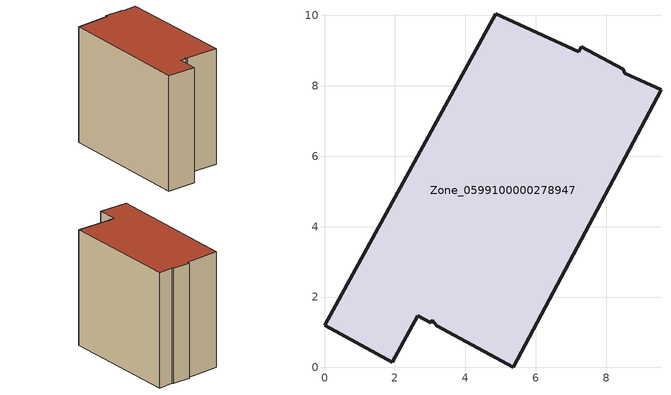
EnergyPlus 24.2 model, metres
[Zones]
Zone_0599100000278947
 floor ground (C_G): 3.18,1.18 3.06,1.35 3.02,1.27 2.65,1.47 1.92,0.15 0,1.21 4.86,10.05 7.21,8.96 7.29,9.11 8.49,8.46 8.53,8.36 9.56,7.88 5.36,0 z0
 wall outside (C_F): 4.86,10.05 0,1.21 1.92,0.15 2.65,1.47 3.02,1.27 3.06,1.35 3.18,1.18 5.36,0 9.56,7.88 8.53,8.36 8.49,8.46 7.29,9.11 7.21,8.96 4.86,10.05 z0:8.69
 roof outside (C_R): 8.49,8.46 7.29,9.11 7.21,8.96 4.86,10.05 0,1.21 1.92,0.15 2.65,1.47 3.02,1.27 3.06,1.35 3.18,1.18 5.36,0 9.56,7.88 8.53,8.36 z8.69
[BUILDING]
Pand.0599100000278947: North Axis=0; Terrain=City; Loads Convergence Tolerance Value=0.04; Temperature Convergence Tolerance Value=0.4; Solar Distribution=FullExterior; Maximum Number of Warmup Days=25; Minimum Number of Warmup Days=1
[Site:Location]
Rotterdam.The.Hague.AP_ZH_NLD Design_Conditions: Latitude=51.96; Longitude=4.45; Time Zone=1; Elevation=-4.5
[SITE:GROUNDTEMPERATURE:BUILDINGSURFACE]
18, 18, 18, 18, 18, 18, 18, 18, 18, 18, 18, 18
[MATERIAL] Thermal Absorptance=0.9; Solar Absorptance=0.7; Visible Absorptance=0.7
Name | Roughness | Thickness | Conductivity | Density | Specific Heat
G.TI.1975-1991 | MediumSmooth | 0.15 | 0.288461 | 540 | 1210
F.TI.1975-1991 | Rough | 0.3 | 0.230769 | 1920 | 840
R.TI.1975-1991 | MediumRough | 0.2 | 0.153846 | 1500 | 1000
[CONSTRUCTION]
C_G: G.TI.1975-1991
C_F: F.TI.1975-1991
C_R: R.TI.1975-1991
[ZONE]
Zone_0599100000278947: Type=1; Multiplier=1; Ceiling Height=Autocalculate; Volume=Autocalculate; Floor Area=autocalculate; Part of Total Floor Area=Yes
[ZONEINFILTRATION:DESIGNFLOWRATE]
Infil_Zone_0599100000278947: Zone or ZoneList or Space or SpaceList=Zone_0599100000278947; Schedule=AlwaysOn; Design Flow Rate Calculation Method=Flow/Area; Flow Rate per Floor Area=0.003; Constant Term Coefficient=1; Temperature Term Coefficient=0; Velocity Term Coefficient=0; Velocity Squared Term Coefficient=0
[HVACTEMPLATE:ZONE:IDEALLOADSAIRSYSTEM]
Zone_0599100000278947: Maximum Heating Supply Air Temperature=50; Minimum Cooling Supply Air Temperature=13; Maximum Heating Supply Air Humidity Ratio=0.0156; Minimum Cooling Supply Air Humidity Ratio=0.0077; Heating Limit=NoLimit; Cooling Limit=NoLimit; Dehumidification Control Type=ConstantSensibleHeatRatio; Cooling Sensible Heat Ratio=0.7; Dehumidification Setpoint=60; Humidification Control Type=None; Humidification Setpoint=30; Outdoor Air Method=None; Outdoor Air Flow Rate per Person=0.00944; Outdoor Air Flow Rate per Zone Floor Area=0; Outdoor Air Flow Rate per Zone=0; Demand Controlled Ventilation Type=None; Outdoor Air Economizer Type=NoEconomizer; Heat Recovery Type=None; Sensible Heat Recovery Effectiveness=0.7; Latent Heat Recovery Effectiveness=0.65
[ZONECONTROL:THERMOSTAT]
ThermostatControl_Zone_0599100000278947: Zone or ZoneList=Zone_0599100000278947; Control Type Schedule=DualSetpointControlType; Control 1=Thermostat_Zone_0599100000278947; Temperature Difference Between Cutout And Setpoint=0
[THERMOSTATSETPOINT:DUALSETPOINT]
Thermostat_Zone_0599100000278947: Heating Setpoint Temperature Schedule=HeatingSetpoint_Zone_0599100000278947; Cooling Setpoint Temperature Schedule=CoolingSetpoint_Zone_0599100000278947
[SCHEDULE:COMPACT]
HeatingSetpoint_Zone_0599100000278947: Through: 12/31, For: AllDays, Until: 24:00, 21
CoolingSetpoint_Zone_0599100000278947: Through: 12/31, For: AllDays, Until: 24:00, 24
DualSetpointControlType: Through: 12/31, For: AllDays, Until: 24:00, 4
AlwaysOn: Through: 12/31, For: AllDays, Until: 24:00, 1
